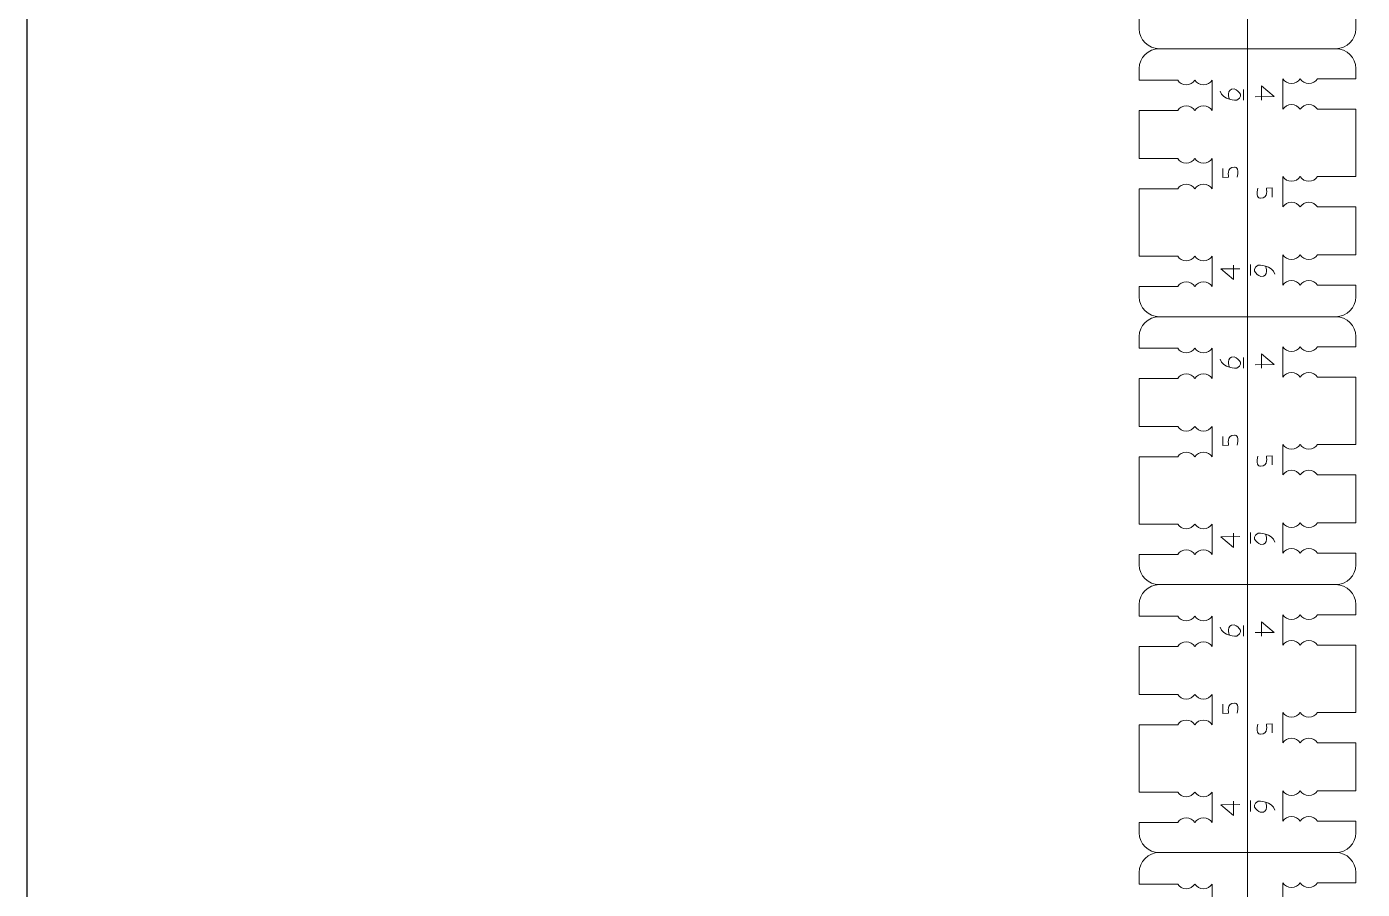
# Model space of a CAD drawing. Header units: centimetres. Extents: x -25 to 25, y -32.5 to 32.5.
# Drawn here: x -25 to -11.79, y -23.97 to -15.44 of the extents above; entities that cross this region are included whole.
import ezdxf

# ---------------------------------------------------------------- set-up
doc = ezdxf.new("R2010")
doc.units = ezdxf.units.CM
doc.header["$MEASUREMENT"] = 0
doc.layers.add('Capa 1', color=7, linetype='Continuous')

msp = doc.modelspace()

# ---------------------------------------------------------------- linework, layer by layer
at = {"layer": 'Capa 1', "color": 254}
msp.add_lwpolyline([(-25, -32.5), (25, -32.5), (25, 32.5), (-25, 32.5), (-25, -32.5)], close=True, dxfattribs=at)
at = {"layer": 'Capa 1', "color": 250, "lineweight": 9}
for points in [[(-12.92747, -15.65883), (-12.92747, -15.65883), (-12.92747, -13.00972), (-12.92747, -13.00972)], [(-12.92747, -18.30794), (-12.92747, -18.30794), (-12.92747, -15.65883), (-12.92747, -15.65883)], [(-13.2777, -16.26986), (-13.2777, -16.26986), (-13.27787, -15.96985), (-13.27787, -15.96985)], [(-12.57724, -15.95742), (-12.57724, -15.95742), (-12.57707, -16.25743), (-12.57707, -16.25743)], [(-13.2777, -17.04342), (-13.2777, -17.04342), (-13.27787, -16.74341), (-13.27787, -16.74341)], [(-12.57724, -16.92335), (-12.57724, -16.92335), (-12.57707, -17.22336), (-12.57707, -17.22336)], [(-12.57724, -17.69691), (-12.57724, -17.69691), (-12.57707, -17.99692), (-12.57707, -17.99692)], [(-13.2777, -18.00935), (-13.2777, -18.00935), (-13.27787, -17.70934), (-13.27787, -17.70934)], [(-12.92747, -20.95705), (-12.92747, -20.95705), (-12.92747, -18.30794), (-12.92747, -18.30794)], [(-13.2777, -18.91897), (-13.2777, -18.91897), (-13.27787, -18.61896), (-13.27787, -18.61896)], [(-12.57724, -18.60653), (-12.57724, -18.60653), (-12.57707, -18.90654), (-12.57707, -18.90654)], [(-13.2777, -19.69253), (-13.2777, -19.69253), (-13.27787, -19.39252), (-13.27787, -19.39252)], [(-12.57724, -19.57246), (-12.57724, -19.57246), (-12.57707, -19.87247), (-12.57707, -19.87247)], [(-13.2777, -20.65846), (-13.2777, -20.65846), (-13.27787, -20.35845), (-13.27787, -20.35845)], [(-12.57724, -20.34602), (-12.57724, -20.34602), (-12.57707, -20.64603), (-12.57707, -20.64603)], [(-12.92747, -23.60616), (-12.92747, -23.60616), (-12.92747, -20.95705), (-12.92747, -20.95705)], [(-12.57724, -21.25564), (-12.57724, -21.25564), (-12.57707, -21.55565), (-12.57707, -21.55565)], [(-13.2777, -21.56808), (-13.2777, -21.56808), (-13.27787, -21.26807), (-13.27787, -21.26807)], [(-13.2777, -22.34164), (-13.2777, -22.34164), (-13.27787, -22.04163), (-13.27787, -22.04163)], [(-12.57724, -22.22157), (-12.57724, -22.22157), (-12.57707, -22.52158), (-12.57707, -22.52158)], [(-13.2777, -23.30757), (-13.2777, -23.30757), (-13.27787, -23.00756), (-13.27787, -23.00756)], [(-12.57724, -22.99513), (-12.57724, -22.99513), (-12.57707, -23.29514), (-12.57707, -23.29514)], [(-12.92747, -26.25527), (-12.92747, -26.25527), (-12.92747, -23.60616), (-12.92747, -23.60616)], [(-12.57724, -23.90475), (-12.57724, -23.90475), (-12.57707, -24.20476), (-12.57707, -24.20476)], [(-13.2777, -24.21719), (-13.2777, -24.21719), (-13.27787, -23.91718), (-13.27787, -23.91718)]]:
    msp.add_open_spline(points, degree=3, dxfattribs=at)
for points, knots in [([(-12.92747, -15.65883), (-13.37122, -15.65883), (-13.80106, -15.65883), (-13.80106, -15.65883), (-13.80106, -15.65883), (-13.90994, -15.65883), (-13.99902, -15.57063), (-13.99902, -15.46283), (-13.99902, -15.46283), (-13.99902, -15.46283), (-13.99902, -15.36023), (-13.99902, -15.36023), (-13.99902, -15.36023), (-13.99902, -15.36023), (-13.61795, -15.36024), (-13.61795, -15.36024)], [0, 0, 0, 0, 0.2, 0.2, 0.2, 0.2, 0.4, 0.4, 0.4, 0.4, 0.6, 0.6, 0.6, 0.6, 1, 1, 1, 1]), ([(-12.23683, -15.34781), (-12.23683, -15.34781), (-11.85592, -15.34781), (-11.85592, -15.34781), (-11.85592, -15.34781), (-11.85592, -15.34781), (-11.85592, -15.46283), (-11.85592, -15.46283), (-11.85592, -15.46283), (-11.85592, -15.57063), (-11.945, -15.65883), (-12.05388, -15.65883), (-12.05388, -15.65883), (-12.05388, -15.65883), (-12.44338, -15.65883), (-12.92747, -15.65883)], [0, 0, 0, 0, 0.2, 0.2, 0.2, 0.2, 0.4, 0.4, 0.4, 0.4, 0.6, 0.6, 0.6, 0.6, 1, 1, 1, 1]), ([(-13.61811, -15.96985), (-13.61811, -15.96985), (-13.99902, -15.96985), (-13.99902, -15.96985), (-13.99902, -15.96985), (-13.99902, -15.96985), (-13.99902, -15.85483), (-13.99902, -15.85483), (-13.99902, -15.85483), (-13.99902, -15.74703), (-13.90994, -15.65883), (-13.80106, -15.65883)], [0, 0, 0, 0, 0.25, 0.25, 0.25, 0.25, 0.5, 0.5, 0.5, 0.5, 1, 1, 1, 1]), ([(-12.10259, -15.65883), (-12.07124, -15.65883), (-12.05388, -15.65883), (-12.05388, -15.65883), (-12.05388, -15.65883), (-11.945, -15.65883), (-11.85592, -15.74703), (-11.85592, -15.85483), (-11.85592, -15.85483), (-11.85592, -15.85483), (-11.85592, -15.95743), (-11.85592, -15.95743), (-11.85592, -15.95743), (-11.85592, -15.95743), (-12.23699, -15.95742), (-12.23699, -15.95742)], [0, 0, 0, 0, 0.2, 0.2, 0.2, 0.2, 0.4, 0.4, 0.4, 0.4, 0.6, 0.6, 0.6, 0.6, 1, 1, 1, 1]), ([(-13.61811, -16.74341), (-13.61811, -16.74341), (-13.99902, -16.74341), (-13.99902, -16.74341), (-13.99902, -16.74341), (-13.99902, -16.74341), (-13.99902, -16.26985), (-13.99902, -16.26985), (-13.99902, -16.26985), (-13.99902, -16.26985), (-13.61795, -16.26986), (-13.61795, -16.26986)], [0, 0, 0, 0, 0.25, 0.25, 0.25, 0.25, 0.5, 0.5, 0.5, 0.5, 1, 1, 1, 1]), ([(-12.23683, -16.25743), (-12.23683, -16.25743), (-11.85592, -16.25743), (-11.85592, -16.25743), (-11.85592, -16.25743), (-11.85592, -16.25743), (-11.85608, -16.92335), (-11.85608, -16.92335), (-11.85608, -16.92335), (-11.85608, -16.92335), (-12.23698, -16.92335), (-12.23698, -16.92335)], [0, 0, 0, 0, 0.25, 0.25, 0.25, 0.25, 0.5, 0.5, 0.5, 0.5, 1, 1, 1, 1]), ([(-13.61811, -17.70934), (-13.61811, -17.70934), (-13.99902, -17.70934), (-13.99902, -17.70934), (-13.99902, -17.70934), (-13.99902, -17.70934), (-13.99886, -17.04342), (-13.99886, -17.04342), (-13.99886, -17.04342), (-13.99886, -17.04342), (-13.61796, -17.04342), (-13.61796, -17.04342)], [0, 0, 0, 0, 0.25, 0.25, 0.25, 0.25, 0.5, 0.5, 0.5, 0.5, 1, 1, 1, 1]), ([(-12.23683, -17.22336), (-12.23683, -17.22336), (-11.85592, -17.22336), (-11.85592, -17.22336), (-11.85592, -17.22336), (-11.85592, -17.22336), (-11.85592, -17.69692), (-11.85592, -17.69692), (-11.85592, -17.69692), (-11.85592, -17.69692), (-12.23699, -17.69691), (-12.23699, -17.69691)], [0, 0, 0, 0, 0.25, 0.25, 0.25, 0.25, 0.5, 0.5, 0.5, 0.5, 1, 1, 1, 1]), ([(-12.92747, -18.30794), (-13.37122, -18.30794), (-13.80106, -18.30794), (-13.80106, -18.30794), (-13.80106, -18.30794), (-13.90994, -18.30794), (-13.99902, -18.21974), (-13.99902, -18.11194), (-13.99902, -18.11194), (-13.99902, -18.11194), (-13.99902, -18.00934), (-13.99902, -18.00934), (-13.99902, -18.00934), (-13.99902, -18.00934), (-13.61795, -18.00935), (-13.61795, -18.00935)], [0, 0, 0, 0, 0.2, 0.2, 0.2, 0.2, 0.4, 0.4, 0.4, 0.4, 0.6, 0.6, 0.6, 0.6, 1, 1, 1, 1]), ([(-12.23683, -17.99692), (-12.23683, -17.99692), (-11.85592, -17.99692), (-11.85592, -17.99692), (-11.85592, -17.99692), (-11.85592, -17.99692), (-11.85592, -18.11194), (-11.85592, -18.11194), (-11.85592, -18.11194), (-11.85592, -18.21974), (-11.945, -18.30794), (-12.05388, -18.30794), (-12.05388, -18.30794), (-12.05388, -18.30794), (-12.44338, -18.30794), (-12.92747, -18.30794)], [0, 0, 0, 0, 0.2, 0.2, 0.2, 0.2, 0.4, 0.4, 0.4, 0.4, 0.6, 0.6, 0.6, 0.6, 1, 1, 1, 1]), ([(-13.61811, -18.61896), (-13.61811, -18.61896), (-13.99902, -18.61896), (-13.99902, -18.61896), (-13.99902, -18.61896), (-13.99902, -18.61896), (-13.99902, -18.50394), (-13.99902, -18.50394), (-13.99902, -18.50394), (-13.99902, -18.39614), (-13.90994, -18.30794), (-13.80106, -18.30794)], [0, 0, 0, 0, 0.25, 0.25, 0.25, 0.25, 0.5, 0.5, 0.5, 0.5, 1, 1, 1, 1]), ([(-12.10259, -18.30794), (-12.07124, -18.30794), (-12.05388, -18.30794), (-12.05388, -18.30794), (-12.05388, -18.30794), (-11.945, -18.30794), (-11.85592, -18.39614), (-11.85592, -18.50394), (-11.85592, -18.50394), (-11.85592, -18.50394), (-11.85592, -18.60654), (-11.85592, -18.60654), (-11.85592, -18.60654), (-11.85592, -18.60654), (-12.23699, -18.60653), (-12.23699, -18.60653)], [0, 0, 0, 0, 0.2, 0.2, 0.2, 0.2, 0.4, 0.4, 0.4, 0.4, 0.6, 0.6, 0.6, 0.6, 1, 1, 1, 1]), ([(-13.61811, -19.39252), (-13.61811, -19.39252), (-13.99902, -19.39252), (-13.99902, -19.39252), (-13.99902, -19.39252), (-13.99902, -19.39252), (-13.99902, -18.91896), (-13.99902, -18.91896), (-13.99902, -18.91896), (-13.99902, -18.91896), (-13.61795, -18.91897), (-13.61795, -18.91897)], [0, 0, 0, 0, 0.25, 0.25, 0.25, 0.25, 0.5, 0.5, 0.5, 0.5, 1, 1, 1, 1]), ([(-12.23683, -18.90654), (-12.23683, -18.90654), (-11.85592, -18.90654), (-11.85592, -18.90654), (-11.85592, -18.90654), (-11.85592, -18.90654), (-11.85608, -19.57246), (-11.85608, -19.57246), (-11.85608, -19.57246), (-11.85608, -19.57246), (-12.23698, -19.57246), (-12.23698, -19.57246)], [0, 0, 0, 0, 0.25, 0.25, 0.25, 0.25, 0.5, 0.5, 0.5, 0.5, 1, 1, 1, 1]), ([(-13.61811, -20.35845), (-13.61811, -20.35845), (-13.99902, -20.35845), (-13.99902, -20.35845), (-13.99902, -20.35845), (-13.99902, -20.35845), (-13.99886, -19.69253), (-13.99886, -19.69253), (-13.99886, -19.69253), (-13.99886, -19.69253), (-13.61796, -19.69253), (-13.61796, -19.69253)], [0, 0, 0, 0, 0.25, 0.25, 0.25, 0.25, 0.5, 0.5, 0.5, 0.5, 1, 1, 1, 1]), ([(-12.23683, -19.87247), (-12.23683, -19.87247), (-11.85592, -19.87247), (-11.85592, -19.87247), (-11.85592, -19.87247), (-11.85592, -19.87247), (-11.85592, -20.34603), (-11.85592, -20.34603), (-11.85592, -20.34603), (-11.85592, -20.34603), (-12.23699, -20.34602), (-12.23699, -20.34602)], [0, 0, 0, 0, 0.25, 0.25, 0.25, 0.25, 0.5, 0.5, 0.5, 0.5, 1, 1, 1, 1]), ([(-12.92747, -20.95705), (-13.37122, -20.95705), (-13.80106, -20.95705), (-13.80106, -20.95705), (-13.80106, -20.95705), (-13.90994, -20.95705), (-13.99902, -20.86885), (-13.99902, -20.76105), (-13.99902, -20.76105), (-13.99902, -20.76105), (-13.99902, -20.65845), (-13.99902, -20.65845), (-13.99902, -20.65845), (-13.99902, -20.65845), (-13.61795, -20.65846), (-13.61795, -20.65846)], [0, 0, 0, 0, 0.2, 0.2, 0.2, 0.2, 0.4, 0.4, 0.4, 0.4, 0.6, 0.6, 0.6, 0.6, 1, 1, 1, 1]), ([(-12.23683, -20.64603), (-12.23683, -20.64603), (-11.85592, -20.64603), (-11.85592, -20.64603), (-11.85592, -20.64603), (-11.85592, -20.64603), (-11.85592, -20.76105), (-11.85592, -20.76105), (-11.85592, -20.76105), (-11.85592, -20.86885), (-11.945, -20.95705), (-12.05388, -20.95705), (-12.05388, -20.95705), (-12.05388, -20.95705), (-12.44338, -20.95705), (-12.92747, -20.95705)], [0, 0, 0, 0, 0.2, 0.2, 0.2, 0.2, 0.4, 0.4, 0.4, 0.4, 0.6, 0.6, 0.6, 0.6, 1, 1, 1, 1]), ([(-13.61811, -21.26807), (-13.61811, -21.26807), (-13.99902, -21.26807), (-13.99902, -21.26807), (-13.99902, -21.26807), (-13.99902, -21.26807), (-13.99902, -21.15305), (-13.99902, -21.15305), (-13.99902, -21.15305), (-13.99902, -21.04525), (-13.90994, -20.95705), (-13.80106, -20.95705)], [0, 0, 0, 0, 0.25, 0.25, 0.25, 0.25, 0.5, 0.5, 0.5, 0.5, 1, 1, 1, 1]), ([(-12.10259, -20.95705), (-12.07124, -20.95705), (-12.05388, -20.95705), (-12.05388, -20.95705), (-12.05388, -20.95705), (-11.945, -20.95705), (-11.85592, -21.04525), (-11.85592, -21.15305), (-11.85592, -21.15305), (-11.85592, -21.15305), (-11.85592, -21.25565), (-11.85592, -21.25565), (-11.85592, -21.25565), (-11.85592, -21.25565), (-12.23699, -21.25564), (-12.23699, -21.25564)], [0, 0, 0, 0, 0.2, 0.2, 0.2, 0.2, 0.4, 0.4, 0.4, 0.4, 0.6, 0.6, 0.6, 0.6, 1, 1, 1, 1]), ([(-13.61811, -22.04163), (-13.61811, -22.04163), (-13.99902, -22.04163), (-13.99902, -22.04163), (-13.99902, -22.04163), (-13.99902, -22.04163), (-13.99902, -21.56807), (-13.99902, -21.56807), (-13.99902, -21.56807), (-13.99902, -21.56807), (-13.61795, -21.56808), (-13.61795, -21.56808)], [0, 0, 0, 0, 0.25, 0.25, 0.25, 0.25, 0.5, 0.5, 0.5, 0.5, 1, 1, 1, 1]), ([(-12.23683, -21.55565), (-12.23683, -21.55565), (-11.85592, -21.55565), (-11.85592, -21.55565), (-11.85592, -21.55565), (-11.85592, -21.55565), (-11.85608, -22.22157), (-11.85608, -22.22157), (-11.85608, -22.22157), (-11.85608, -22.22157), (-12.23698, -22.22157), (-12.23698, -22.22157)], [0, 0, 0, 0, 0.25, 0.25, 0.25, 0.25, 0.5, 0.5, 0.5, 0.5, 1, 1, 1, 1]), ([(-13.61811, -23.00756), (-13.61811, -23.00756), (-13.99902, -23.00756), (-13.99902, -23.00756), (-13.99902, -23.00756), (-13.99902, -23.00756), (-13.99886, -22.34164), (-13.99886, -22.34164), (-13.99886, -22.34164), (-13.99886, -22.34164), (-13.61796, -22.34164), (-13.61796, -22.34164)], [0, 0, 0, 0, 0.25, 0.25, 0.25, 0.25, 0.5, 0.5, 0.5, 0.5, 1, 1, 1, 1]), ([(-12.23683, -22.52158), (-12.23683, -22.52158), (-11.85592, -22.52158), (-11.85592, -22.52158), (-11.85592, -22.52158), (-11.85592, -22.52158), (-11.85592, -22.99514), (-11.85592, -22.99514), (-11.85592, -22.99514), (-11.85592, -22.99514), (-12.23699, -22.99513), (-12.23699, -22.99513)], [0, 0, 0, 0, 0.25, 0.25, 0.25, 0.25, 0.5, 0.5, 0.5, 0.5, 1, 1, 1, 1]), ([(-12.92747, -23.60616), (-13.37122, -23.60616), (-13.80106, -23.60616), (-13.80106, -23.60616), (-13.80106, -23.60616), (-13.90994, -23.60616), (-13.99902, -23.51796), (-13.99902, -23.41016), (-13.99902, -23.41016), (-13.99902, -23.41016), (-13.99902, -23.30756), (-13.99902, -23.30756), (-13.99902, -23.30756), (-13.99902, -23.30756), (-13.61795, -23.30757), (-13.61795, -23.30757)], [0, 0, 0, 0, 0.2, 0.2, 0.2, 0.2, 0.4, 0.4, 0.4, 0.4, 0.6, 0.6, 0.6, 0.6, 1, 1, 1, 1]), ([(-12.23683, -23.29514), (-12.23683, -23.29514), (-11.85592, -23.29514), (-11.85592, -23.29514), (-11.85592, -23.29514), (-11.85592, -23.29514), (-11.85592, -23.41016), (-11.85592, -23.41016), (-11.85592, -23.41016), (-11.85592, -23.51796), (-11.945, -23.60616), (-12.05388, -23.60616), (-12.05388, -23.60616), (-12.05388, -23.60616), (-12.44338, -23.60616), (-12.92747, -23.60616)], [0, 0, 0, 0, 0.2, 0.2, 0.2, 0.2, 0.4, 0.4, 0.4, 0.4, 0.6, 0.6, 0.6, 0.6, 1, 1, 1, 1]), ([(-13.61811, -23.91718), (-13.61811, -23.91718), (-13.99902, -23.91718), (-13.99902, -23.91718), (-13.99902, -23.91718), (-13.99902, -23.91718), (-13.99902, -23.80216), (-13.99902, -23.80216), (-13.99902, -23.80216), (-13.99902, -23.69436), (-13.90994, -23.60616), (-13.80106, -23.60616)], [0, 0, 0, 0, 0.25, 0.25, 0.25, 0.25, 0.5, 0.5, 0.5, 0.5, 1, 1, 1, 1]), ([(-12.10259, -23.60616), (-12.07124, -23.60616), (-12.05388, -23.60616), (-12.05388, -23.60616), (-12.05388, -23.60616), (-11.945, -23.60616), (-11.85592, -23.69436), (-11.85592, -23.80216), (-11.85592, -23.80216), (-11.85592, -23.80216), (-11.85592, -23.90476), (-11.85592, -23.90476), (-11.85592, -23.90476), (-11.85592, -23.90476), (-12.23699, -23.90475), (-12.23699, -23.90475)], [0, 0, 0, 0, 0.2, 0.2, 0.2, 0.2, 0.4, 0.4, 0.4, 0.4, 0.6, 0.6, 0.6, 0.6, 1, 1, 1, 1])]:
    msp.add_open_spline(points, degree=3, knots=knots, dxfattribs=at)
at = {"layer": 'Capa 1', "color": 250, "lineweight": 18}
for points in [[(-13.61812, -15.96985), (-13.60016, -15.99755), (-13.56877, -16.01591), (-13.53305, -16.01591), (-13.53305, -16.01591), (-13.49734, -16.01591), (-13.46595, -15.99755), (-13.44799, -15.96985)], [(-13.44799, -15.96985), (-13.43003, -15.99755), (-13.39864, -16.01591), (-13.36293, -16.01591), (-13.36293, -16.01591), (-13.32722, -16.01591), (-13.29583, -15.99755), (-13.27787, -15.96985)], [(-12.40711, -15.95742), (-12.42507, -15.98512), (-12.45646, -16.00348), (-12.49217, -16.00348), (-12.49217, -16.00348), (-12.52789, -16.00348), (-12.55928, -15.98512), (-12.57723, -15.95742)], [(-12.23699, -15.95742), (-12.25494, -15.98512), (-12.28633, -16.00348), (-12.32205, -16.00348), (-12.32205, -16.00348), (-12.35776, -16.00348), (-12.38915, -15.98512), (-12.40711, -15.95742)], [(-13.61795, -16.26986), (-13.6, -16.24216), (-13.56861, -16.2238), (-13.53289, -16.2238), (-13.53289, -16.2238), (-13.49718, -16.2238), (-13.46579, -16.24216), (-13.44783, -16.26986)], [(-13.44783, -16.26986), (-13.42987, -16.24216), (-13.39848, -16.2238), (-13.36277, -16.2238), (-13.36277, -16.2238), (-13.32705, -16.2238), (-13.29566, -16.24216), (-13.27771, -16.26986)], [(-12.40695, -16.25743), (-12.42491, -16.22973), (-12.4563, -16.21137), (-12.49201, -16.21137), (-12.49201, -16.21137), (-12.52772, -16.21137), (-12.55911, -16.22973), (-12.57707, -16.25743)], [(-12.23682, -16.25743), (-12.25478, -16.22973), (-12.28617, -16.21137), (-12.32189, -16.21137), (-12.32189, -16.21137), (-12.3576, -16.21137), (-12.38899, -16.22973), (-12.40695, -16.25743)], [(-13.61812, -16.74341), (-13.60016, -16.77111), (-13.56877, -16.78947), (-13.53305, -16.78947), (-13.53305, -16.78947), (-13.49734, -16.78947), (-13.46595, -16.77111), (-13.44799, -16.74341)], [(-13.44799, -16.74341), (-13.43003, -16.77111), (-13.39864, -16.78947), (-13.36293, -16.78947), (-13.36293, -16.78947), (-13.32722, -16.78947), (-13.29583, -16.77111), (-13.27787, -16.74341)], [(-13.61795, -17.04342), (-13.6, -17.01572), (-13.56861, -16.99736), (-13.53289, -16.99736), (-13.53289, -16.99736), (-13.49718, -16.99736), (-13.46579, -17.01572), (-13.44783, -17.04342)], [(-13.44783, -17.04342), (-13.42987, -17.01572), (-13.39848, -16.99736), (-13.36277, -16.99736), (-13.36277, -16.99736), (-13.32705, -16.99736), (-13.29566, -17.01572), (-13.27771, -17.04342)], [(-12.40711, -16.92335), (-12.42507, -16.95105), (-12.45646, -16.96941), (-12.49217, -16.96941), (-12.49217, -16.96941), (-12.52789, -16.96941), (-12.55928, -16.95105), (-12.57723, -16.92335)], [(-12.23699, -16.92335), (-12.25494, -16.95105), (-12.28633, -16.96941), (-12.32205, -16.96941), (-12.32205, -16.96941), (-12.35776, -16.96941), (-12.38915, -16.95105), (-12.40711, -16.92335)], [(-12.40695, -17.22336), (-12.42491, -17.19566), (-12.4563, -17.1773), (-12.49201, -17.1773), (-12.49201, -17.1773), (-12.52772, -17.1773), (-12.55911, -17.19566), (-12.57707, -17.22336)], [(-12.23682, -17.22336), (-12.25478, -17.19566), (-12.28617, -17.1773), (-12.32189, -17.1773), (-12.32189, -17.1773), (-12.3576, -17.1773), (-12.38899, -17.19566), (-12.40695, -17.22336)], [(-12.40711, -17.69691), (-12.42507, -17.72461), (-12.45646, -17.74297), (-12.49217, -17.74297), (-12.49217, -17.74297), (-12.52789, -17.74297), (-12.55928, -17.72461), (-12.57723, -17.69691)], [(-12.23699, -17.69691), (-12.25494, -17.72461), (-12.28633, -17.74297), (-12.32205, -17.74297), (-12.32205, -17.74297), (-12.35776, -17.74297), (-12.38915, -17.72461), (-12.40711, -17.69691)], [(-13.61812, -17.70934), (-13.60016, -17.73704), (-13.56877, -17.7554), (-13.53305, -17.7554), (-13.53305, -17.7554), (-13.49734, -17.7554), (-13.46595, -17.73704), (-13.44799, -17.70934)], [(-13.44799, -17.70934), (-13.43003, -17.73704), (-13.39864, -17.7554), (-13.36293, -17.7554), (-13.36293, -17.7554), (-13.32722, -17.7554), (-13.29583, -17.73704), (-13.27787, -17.70934)], [(-12.40695, -17.99692), (-12.42491, -17.96922), (-12.4563, -17.95086), (-12.49201, -17.95086), (-12.49201, -17.95086), (-12.52772, -17.95086), (-12.55911, -17.96922), (-12.57707, -17.99692)], [(-12.23682, -17.99692), (-12.25478, -17.96922), (-12.28617, -17.95086), (-12.32189, -17.95086), (-12.32189, -17.95086), (-12.3576, -17.95086), (-12.38899, -17.96922), (-12.40695, -17.99692)], [(-13.61795, -18.00935), (-13.6, -17.98165), (-13.56861, -17.96329), (-13.53289, -17.96329), (-13.53289, -17.96329), (-13.49718, -17.96329), (-13.46579, -17.98165), (-13.44783, -18.00935)], [(-13.44783, -18.00935), (-13.42987, -17.98165), (-13.39848, -17.96329), (-13.36277, -17.96329), (-13.36277, -17.96329), (-13.32705, -17.96329), (-13.29566, -17.98165), (-13.27771, -18.00935)], [(-13.61812, -18.61896), (-13.60016, -18.64666), (-13.56877, -18.66502), (-13.53305, -18.66502), (-13.53305, -18.66502), (-13.49734, -18.66502), (-13.46595, -18.64666), (-13.44799, -18.61896)], [(-13.44799, -18.61896), (-13.43003, -18.64666), (-13.39864, -18.66502), (-13.36293, -18.66502), (-13.36293, -18.66502), (-13.32722, -18.66502), (-13.29583, -18.64666), (-13.27787, -18.61896)], [(-12.40711, -18.60653), (-12.42507, -18.63423), (-12.45646, -18.65259), (-12.49217, -18.65259), (-12.49217, -18.65259), (-12.52789, -18.65259), (-12.55928, -18.63423), (-12.57723, -18.60653)], [(-12.23699, -18.60653), (-12.25494, -18.63423), (-12.28633, -18.65259), (-12.32205, -18.65259), (-12.32205, -18.65259), (-12.35776, -18.65259), (-12.38915, -18.63423), (-12.40711, -18.60653)], [(-13.61795, -18.91897), (-13.6, -18.89127), (-13.56861, -18.87291), (-13.53289, -18.87291), (-13.53289, -18.87291), (-13.49718, -18.87291), (-13.46579, -18.89127), (-13.44783, -18.91897)], [(-13.44783, -18.91897), (-13.42987, -18.89127), (-13.39848, -18.87291), (-13.36277, -18.87291), (-13.36277, -18.87291), (-13.32705, -18.87291), (-13.29566, -18.89127), (-13.27771, -18.91897)], [(-12.40695, -18.90654), (-12.42491, -18.87884), (-12.4563, -18.86048), (-12.49201, -18.86048), (-12.49201, -18.86048), (-12.52772, -18.86048), (-12.55911, -18.87884), (-12.57707, -18.90654)], [(-12.23682, -18.90654), (-12.25478, -18.87884), (-12.28617, -18.86048), (-12.32189, -18.86048), (-12.32189, -18.86048), (-12.3576, -18.86048), (-12.38899, -18.87884), (-12.40695, -18.90654)], [(-13.61812, -19.39252), (-13.60016, -19.42022), (-13.56877, -19.43858), (-13.53305, -19.43858), (-13.53305, -19.43858), (-13.49734, -19.43858), (-13.46595, -19.42022), (-13.44799, -19.39252)], [(-13.44799, -19.39252), (-13.43003, -19.42022), (-13.39864, -19.43858), (-13.36293, -19.43858), (-13.36293, -19.43858), (-13.32722, -19.43858), (-13.29583, -19.42022), (-13.27787, -19.39252)], [(-13.61795, -19.69253), (-13.6, -19.66483), (-13.56861, -19.64647), (-13.53289, -19.64647), (-13.53289, -19.64647), (-13.49718, -19.64647), (-13.46579, -19.66483), (-13.44783, -19.69253)], [(-13.44783, -19.69253), (-13.42987, -19.66483), (-13.39848, -19.64647), (-13.36277, -19.64647), (-13.36277, -19.64647), (-13.32705, -19.64647), (-13.29566, -19.66483), (-13.27771, -19.69253)], [(-12.40711, -19.57246), (-12.42507, -19.60016), (-12.45646, -19.61852), (-12.49217, -19.61852), (-12.49217, -19.61852), (-12.52789, -19.61852), (-12.55928, -19.60016), (-12.57723, -19.57246)], [(-12.23699, -19.57246), (-12.25494, -19.60016), (-12.28633, -19.61852), (-12.32205, -19.61852), (-12.32205, -19.61852), (-12.35776, -19.61852), (-12.38915, -19.60016), (-12.40711, -19.57246)], [(-12.40695, -19.87247), (-12.42491, -19.84477), (-12.4563, -19.82641), (-12.49201, -19.82641), (-12.49201, -19.82641), (-12.52772, -19.82641), (-12.55911, -19.84477), (-12.57707, -19.87247)], [(-12.23682, -19.87247), (-12.25478, -19.84477), (-12.28617, -19.82641), (-12.32189, -19.82641), (-12.32189, -19.82641), (-12.3576, -19.82641), (-12.38899, -19.84477), (-12.40695, -19.87247)], [(-13.61812, -20.35845), (-13.60016, -20.38615), (-13.56877, -20.40451), (-13.53305, -20.40451), (-13.53305, -20.40451), (-13.49734, -20.40451), (-13.46595, -20.38615), (-13.44799, -20.35845)], [(-13.44799, -20.35845), (-13.43003, -20.38615), (-13.39864, -20.40451), (-13.36293, -20.40451), (-13.36293, -20.40451), (-13.32722, -20.40451), (-13.29583, -20.38615), (-13.27787, -20.35845)], [(-12.40711, -20.34602), (-12.42507, -20.37372), (-12.45646, -20.39208), (-12.49217, -20.39208), (-12.49217, -20.39208), (-12.52789, -20.39208), (-12.55928, -20.37372), (-12.57723, -20.34602)], [(-12.23699, -20.34602), (-12.25494, -20.37372), (-12.28633, -20.39208), (-12.32205, -20.39208), (-12.32205, -20.39208), (-12.35776, -20.39208), (-12.38915, -20.37372), (-12.40711, -20.34602)], [(-12.40695, -20.64603), (-12.42491, -20.61833), (-12.4563, -20.59997), (-12.49201, -20.59997), (-12.49201, -20.59997), (-12.52772, -20.59997), (-12.55911, -20.61833), (-12.57707, -20.64603)], [(-12.23682, -20.64603), (-12.25478, -20.61833), (-12.28617, -20.59997), (-12.32189, -20.59997), (-12.32189, -20.59997), (-12.3576, -20.59997), (-12.38899, -20.61833), (-12.40695, -20.64603)], [(-13.61795, -20.65846), (-13.6, -20.63076), (-13.56861, -20.6124), (-13.53289, -20.6124), (-13.53289, -20.6124), (-13.49718, -20.6124), (-13.46579, -20.63076), (-13.44783, -20.65846)], [(-13.44783, -20.65846), (-13.42987, -20.63076), (-13.39848, -20.6124), (-13.36277, -20.6124), (-13.36277, -20.6124), (-13.32705, -20.6124), (-13.29566, -20.63076), (-13.27771, -20.65846)], [(-12.40711, -21.25564), (-12.42507, -21.28334), (-12.45646, -21.3017), (-12.49217, -21.3017), (-12.49217, -21.3017), (-12.52789, -21.3017), (-12.55928, -21.28334), (-12.57723, -21.25564)], [(-12.23699, -21.25564), (-12.25494, -21.28334), (-12.28633, -21.3017), (-12.32205, -21.3017), (-12.32205, -21.3017), (-12.35776, -21.3017), (-12.38915, -21.28334), (-12.40711, -21.25564)], [(-13.61812, -21.26807), (-13.60016, -21.29577), (-13.56877, -21.31413), (-13.53305, -21.31413), (-13.53305, -21.31413), (-13.49734, -21.31413), (-13.46595, -21.29577), (-13.44799, -21.26807)], [(-13.44799, -21.26807), (-13.43003, -21.29577), (-13.39864, -21.31413), (-13.36293, -21.31413), (-13.36293, -21.31413), (-13.32722, -21.31413), (-13.29583, -21.29577), (-13.27787, -21.26807)], [(-13.61795, -21.56808), (-13.6, -21.54038), (-13.56861, -21.52202), (-13.53289, -21.52202), (-13.53289, -21.52202), (-13.49718, -21.52202), (-13.46579, -21.54038), (-13.44783, -21.56808)], [(-13.44783, -21.56808), (-13.42987, -21.54038), (-13.39848, -21.52202), (-13.36277, -21.52202), (-13.36277, -21.52202), (-13.32705, -21.52202), (-13.29566, -21.54038), (-13.27771, -21.56808)], [(-12.40695, -21.55565), (-12.42491, -21.52795), (-12.4563, -21.50959), (-12.49201, -21.50959), (-12.49201, -21.50959), (-12.52772, -21.50959), (-12.55911, -21.52795), (-12.57707, -21.55565)], [(-12.23682, -21.55565), (-12.25478, -21.52795), (-12.28617, -21.50959), (-12.32189, -21.50959), (-12.32189, -21.50959), (-12.3576, -21.50959), (-12.38899, -21.52795), (-12.40695, -21.55565)], [(-13.61812, -22.04163), (-13.60016, -22.06933), (-13.56877, -22.08769), (-13.53305, -22.08769), (-13.53305, -22.08769), (-13.49734, -22.08769), (-13.46595, -22.06933), (-13.44799, -22.04163)], [(-13.44799, -22.04163), (-13.43003, -22.06933), (-13.39864, -22.08769), (-13.36293, -22.08769), (-13.36293, -22.08769), (-13.32722, -22.08769), (-13.29583, -22.06933), (-13.27787, -22.04163)], [(-13.61795, -22.34164), (-13.6, -22.31394), (-13.56861, -22.29558), (-13.53289, -22.29558), (-13.53289, -22.29558), (-13.49718, -22.29558), (-13.46579, -22.31394), (-13.44783, -22.34164)], [(-13.44783, -22.34164), (-13.42987, -22.31394), (-13.39848, -22.29558), (-13.36277, -22.29558), (-13.36277, -22.29558), (-13.32705, -22.29558), (-13.29566, -22.31394), (-13.27771, -22.34164)], [(-12.40711, -22.22157), (-12.42507, -22.24927), (-12.45646, -22.26763), (-12.49217, -22.26763), (-12.49217, -22.26763), (-12.52789, -22.26763), (-12.55928, -22.24927), (-12.57723, -22.22157)], [(-12.23699, -22.22157), (-12.25494, -22.24927), (-12.28633, -22.26763), (-12.32205, -22.26763), (-12.32205, -22.26763), (-12.35776, -22.26763), (-12.38915, -22.24927), (-12.40711, -22.22157)], [(-12.40695, -22.52158), (-12.42491, -22.49388), (-12.4563, -22.47552), (-12.49201, -22.47552), (-12.49201, -22.47552), (-12.52772, -22.47552), (-12.55911, -22.49388), (-12.57707, -22.52158)], [(-12.23682, -22.52158), (-12.25478, -22.49388), (-12.28617, -22.47552), (-12.32189, -22.47552), (-12.32189, -22.47552), (-12.3576, -22.47552), (-12.38899, -22.49388), (-12.40695, -22.52158)], [(-13.61812, -23.00756), (-13.60016, -23.03526), (-13.56877, -23.05362), (-13.53305, -23.05362), (-13.53305, -23.05362), (-13.49734, -23.05362), (-13.46595, -23.03526), (-13.44799, -23.00756)], [(-13.44799, -23.00756), (-13.43003, -23.03526), (-13.39864, -23.05362), (-13.36293, -23.05362), (-13.36293, -23.05362), (-13.32722, -23.05362), (-13.29583, -23.03526), (-13.27787, -23.00756)], [(-12.40711, -22.99513), (-12.42507, -23.02283), (-12.45646, -23.04119), (-12.49217, -23.04119), (-12.49217, -23.04119), (-12.52789, -23.04119), (-12.55928, -23.02283), (-12.57723, -22.99513)], [(-12.23699, -22.99513), (-12.25494, -23.02283), (-12.28633, -23.04119), (-12.32205, -23.04119), (-12.32205, -23.04119), (-12.35776, -23.04119), (-12.38915, -23.02283), (-12.40711, -22.99513)], [(-13.61795, -23.30757), (-13.6, -23.27987), (-13.56861, -23.26151), (-13.53289, -23.26151), (-13.53289, -23.26151), (-13.49718, -23.26151), (-13.46579, -23.27987), (-13.44783, -23.30757)], [(-13.44783, -23.30757), (-13.42987, -23.27987), (-13.39848, -23.26151), (-13.36277, -23.26151), (-13.36277, -23.26151), (-13.32705, -23.26151), (-13.29566, -23.27987), (-13.27771, -23.30757)], [(-12.40695, -23.29514), (-12.42491, -23.26744), (-12.4563, -23.24908), (-12.49201, -23.24908), (-12.49201, -23.24908), (-12.52772, -23.24908), (-12.55911, -23.26744), (-12.57707, -23.29514)], [(-12.23682, -23.29514), (-12.25478, -23.26744), (-12.28617, -23.24908), (-12.32189, -23.24908), (-12.32189, -23.24908), (-12.3576, -23.24908), (-12.38899, -23.26744), (-12.40695, -23.29514)], [(-12.40711, -23.90475), (-12.42507, -23.93245), (-12.45646, -23.95081), (-12.49217, -23.95081), (-12.49217, -23.95081), (-12.52789, -23.95081), (-12.55928, -23.93245), (-12.57723, -23.90475)], [(-12.23699, -23.90475), (-12.25494, -23.93245), (-12.28633, -23.95081), (-12.32205, -23.95081), (-12.32205, -23.95081), (-12.35776, -23.95081), (-12.38915, -23.93245), (-12.40711, -23.90475)], [(-13.61812, -23.91718), (-13.60016, -23.94488), (-13.56877, -23.96324), (-13.53305, -23.96324), (-13.53305, -23.96324), (-13.49734, -23.96324), (-13.46595, -23.94488), (-13.44799, -23.91718)], [(-13.44799, -23.91718), (-13.43003, -23.94488), (-13.39864, -23.96324), (-13.36293, -23.96324), (-13.36293, -23.96324), (-13.32722, -23.96324), (-13.29583, -23.94488), (-13.27787, -23.91718)]]:
    msp.add_open_spline(points, degree=3, knots=[0, 0, 0, 0, 0.33333333, 0.33333333, 0.33333333, 0.33333333, 1, 1, 1, 1], dxfattribs=at)
at = {"layer": 'Capa 1', "color": 22, "lineweight": 5}
for points, knots in [([(-13.10602, -16.15587), (-13.10602, -16.15587), (-13.14657, -16.05203), (-13.05791, -16.05698), (-13.05791, -16.05698), (-13.05791, -16.05698), (-12.93614, -16.11217), (-13.03183, -16.16743), (-13.03183, -16.16743), (-13.03183, -16.16743), (-13.1769, -16.17237), (-13.19666, -16.07846)], [0, 0, 0, 0, 0.25, 0.25, 0.25, 0.25, 0.5, 0.5, 0.5, 0.5, 1, 1, 1, 1]), ([(-12.7887, -16.16682), (-12.7887, -16.16682), (-12.7887, -16.02716), (-12.7887, -16.02716), (-12.7887, -16.02716), (-12.7887, -16.02716), (-12.66509, -16.13221), (-12.66509, -16.13221), (-12.66509, -16.13221), (-12.66509, -16.13221), (-12.853, -16.13342), (-12.853, -16.13342)], [0, 0, 0, 0, 0.25, 0.25, 0.25, 0.25, 0.5, 0.5, 0.5, 0.5, 1, 1, 1, 1]), ([(-13.17011, -16.84179), (-13.17011, -16.84179), (-13.17066, -16.93326), (-13.17066, -16.93326), (-13.17066, -16.93326), (-13.17066, -16.93326), (-13.11428, -16.92997), (-13.11428, -16.92997)], [0, 0, 0, 0, 0.33333333, 0.33333333, 0.33333333, 0.33333333, 1, 1, 1, 1]), ([(-13.11428, -16.92997), (-13.11428, -16.92997), (-13.13834, -16.82488), (-13.05711, -16.83106), (-13.05711, -16.83106), (-13.05711, -16.83106), (-13.00142, -16.81995), (-13.02863, -16.92997)], [0, 0, 0, 0, 0.33333333, 0.33333333, 0.33333333, 0.33333333, 1, 1, 1, 1]), ([(-12.74066, -17.0368), (-12.74066, -17.0368), (-12.7166, -17.14189), (-12.79783, -17.13571), (-12.79783, -17.13571), (-12.79783, -17.13571), (-12.85352, -17.14682), (-12.82631, -17.0368)], [0, 0, 0, 0, 0.33333333, 0.33333333, 0.33333333, 0.33333333, 1, 1, 1, 1]), ([(-12.68483, -17.12498), (-12.68483, -17.12498), (-12.68428, -17.03351), (-12.68428, -17.03351), (-12.68428, -17.03351), (-12.68428, -17.03351), (-12.74066, -17.0368), (-12.74066, -17.0368)], [0, 0, 0, 0, 0.33333333, 0.33333333, 0.33333333, 0.33333333, 1, 1, 1, 1]), ([(-13.06624, -17.79995), (-13.06624, -17.79995), (-13.06624, -17.93961), (-13.06624, -17.93961), (-13.06624, -17.93961), (-13.06624, -17.93961), (-13.18985, -17.83456), (-13.18985, -17.83456), (-13.18985, -17.83456), (-13.18985, -17.83456), (-13.00194, -17.83335), (-13.00194, -17.83335)], [0, 0, 0, 0, 0.25, 0.25, 0.25, 0.25, 0.5, 0.5, 0.5, 0.5, 1, 1, 1, 1]), ([(-12.74892, -17.8109), (-12.74892, -17.8109), (-12.70837, -17.91474), (-12.79703, -17.90979), (-12.79703, -17.90979), (-12.79703, -17.90979), (-12.9188, -17.8546), (-12.82311, -17.79934), (-12.82311, -17.79934), (-12.82311, -17.79934), (-12.67804, -17.7944), (-12.65828, -17.88831)], [0, 0, 0, 0, 0.25, 0.25, 0.25, 0.25, 0.5, 0.5, 0.5, 0.5, 1, 1, 1, 1]), ([(-13.10602, -18.80498), (-13.10602, -18.80498), (-13.14657, -18.70114), (-13.05791, -18.70609), (-13.05791, -18.70609), (-13.05791, -18.70609), (-12.93614, -18.76128), (-13.03183, -18.81654), (-13.03183, -18.81654), (-13.03183, -18.81654), (-13.1769, -18.82148), (-13.19666, -18.72757)], [0, 0, 0, 0, 0.25, 0.25, 0.25, 0.25, 0.5, 0.5, 0.5, 0.5, 1, 1, 1, 1]), ([(-12.7887, -18.81593), (-12.7887, -18.81593), (-12.7887, -18.67627), (-12.7887, -18.67627), (-12.7887, -18.67627), (-12.7887, -18.67627), (-12.66509, -18.78132), (-12.66509, -18.78132), (-12.66509, -18.78132), (-12.66509, -18.78132), (-12.853, -18.78253), (-12.853, -18.78253)], [0, 0, 0, 0, 0.25, 0.25, 0.25, 0.25, 0.5, 0.5, 0.5, 0.5, 1, 1, 1, 1]), ([(-13.17011, -19.4909), (-13.17011, -19.4909), (-13.17066, -19.58237), (-13.17066, -19.58237), (-13.17066, -19.58237), (-13.17066, -19.58237), (-13.11428, -19.57908), (-13.11428, -19.57908)], [0, 0, 0, 0, 0.33333333, 0.33333333, 0.33333333, 0.33333333, 1, 1, 1, 1]), ([(-13.11428, -19.57908), (-13.11428, -19.57908), (-13.13834, -19.47399), (-13.05711, -19.48017), (-13.05711, -19.48017), (-13.05711, -19.48017), (-13.00142, -19.46906), (-13.02863, -19.57908)], [0, 0, 0, 0, 0.33333333, 0.33333333, 0.33333333, 0.33333333, 1, 1, 1, 1]), ([(-12.74066, -19.68591), (-12.74066, -19.68591), (-12.7166, -19.791), (-12.79783, -19.78482), (-12.79783, -19.78482), (-12.79783, -19.78482), (-12.85352, -19.79593), (-12.82631, -19.68591)], [0, 0, 0, 0, 0.33333333, 0.33333333, 0.33333333, 0.33333333, 1, 1, 1, 1]), ([(-12.68483, -19.77409), (-12.68483, -19.77409), (-12.68428, -19.68262), (-12.68428, -19.68262), (-12.68428, -19.68262), (-12.68428, -19.68262), (-12.74066, -19.68591), (-12.74066, -19.68591)], [0, 0, 0, 0, 0.33333333, 0.33333333, 0.33333333, 0.33333333, 1, 1, 1, 1]), ([(-13.06624, -20.44906), (-13.06624, -20.44906), (-13.06624, -20.58872), (-13.06624, -20.58872), (-13.06624, -20.58872), (-13.06624, -20.58872), (-13.18985, -20.48367), (-13.18985, -20.48367), (-13.18985, -20.48367), (-13.18985, -20.48367), (-13.00194, -20.48246), (-13.00194, -20.48246)], [0, 0, 0, 0, 0.25, 0.25, 0.25, 0.25, 0.5, 0.5, 0.5, 0.5, 1, 1, 1, 1]), ([(-12.74892, -20.46001), (-12.74892, -20.46001), (-12.70837, -20.56385), (-12.79703, -20.5589), (-12.79703, -20.5589), (-12.79703, -20.5589), (-12.9188, -20.50371), (-12.82311, -20.44845), (-12.82311, -20.44845), (-12.82311, -20.44845), (-12.67804, -20.44351), (-12.65828, -20.53742)], [0, 0, 0, 0, 0.25, 0.25, 0.25, 0.25, 0.5, 0.5, 0.5, 0.5, 1, 1, 1, 1]), ([(-13.10602, -21.45409), (-13.10602, -21.45409), (-13.14657, -21.35025), (-13.05791, -21.3552), (-13.05791, -21.3552), (-13.05791, -21.3552), (-12.93614, -21.41039), (-13.03183, -21.46565), (-13.03183, -21.46565), (-13.03183, -21.46565), (-13.1769, -21.47059), (-13.19666, -21.37668)], [0, 0, 0, 0, 0.25, 0.25, 0.25, 0.25, 0.5, 0.5, 0.5, 0.5, 1, 1, 1, 1]), ([(-12.7887, -21.46504), (-12.7887, -21.46504), (-12.7887, -21.32538), (-12.7887, -21.32538), (-12.7887, -21.32538), (-12.7887, -21.32538), (-12.66509, -21.43043), (-12.66509, -21.43043), (-12.66509, -21.43043), (-12.66509, -21.43043), (-12.853, -21.43164), (-12.853, -21.43164)], [0, 0, 0, 0, 0.25, 0.25, 0.25, 0.25, 0.5, 0.5, 0.5, 0.5, 1, 1, 1, 1]), ([(-13.17011, -22.14001), (-13.17011, -22.14001), (-13.17066, -22.23148), (-13.17066, -22.23148), (-13.17066, -22.23148), (-13.17066, -22.23148), (-13.11428, -22.22819), (-13.11428, -22.22819)], [0, 0, 0, 0, 0.33333333, 0.33333333, 0.33333333, 0.33333333, 1, 1, 1, 1]), ([(-13.11428, -22.22819), (-13.11428, -22.22819), (-13.13834, -22.1231), (-13.05711, -22.12928), (-13.05711, -22.12928), (-13.05711, -22.12928), (-13.00142, -22.11817), (-13.02863, -22.22819)], [0, 0, 0, 0, 0.33333333, 0.33333333, 0.33333333, 0.33333333, 1, 1, 1, 1]), ([(-12.74066, -22.33502), (-12.74066, -22.33502), (-12.7166, -22.44011), (-12.79783, -22.43393), (-12.79783, -22.43393), (-12.79783, -22.43393), (-12.85352, -22.44504), (-12.82631, -22.33502)], [0, 0, 0, 0, 0.33333333, 0.33333333, 0.33333333, 0.33333333, 1, 1, 1, 1]), ([(-12.68483, -22.4232), (-12.68483, -22.4232), (-12.68428, -22.33173), (-12.68428, -22.33173), (-12.68428, -22.33173), (-12.68428, -22.33173), (-12.74066, -22.33502), (-12.74066, -22.33502)], [0, 0, 0, 0, 0.33333333, 0.33333333, 0.33333333, 0.33333333, 1, 1, 1, 1]), ([(-13.06624, -23.09817), (-13.06624, -23.09817), (-13.06624, -23.23783), (-13.06624, -23.23783), (-13.06624, -23.23783), (-13.06624, -23.23783), (-13.18985, -23.13278), (-13.18985, -23.13278), (-13.18985, -23.13278), (-13.18985, -23.13278), (-13.00194, -23.13157), (-13.00194, -23.13157)], [0, 0, 0, 0, 0.25, 0.25, 0.25, 0.25, 0.5, 0.5, 0.5, 0.5, 1, 1, 1, 1]), ([(-12.74892, -23.10912), (-12.74892, -23.10912), (-12.70837, -23.21296), (-12.79703, -23.20801), (-12.79703, -23.20801), (-12.79703, -23.20801), (-12.9188, -23.15282), (-12.82311, -23.09756), (-12.82311, -23.09756), (-12.82311, -23.09756), (-12.67804, -23.09262), (-12.65828, -23.18653)], [0, 0, 0, 0, 0.25, 0.25, 0.25, 0.25, 0.5, 0.5, 0.5, 0.5, 1, 1, 1, 1])]:
    msp.add_open_spline(points, degree=3, knots=knots, dxfattribs=at)
at = {"layer": 'Capa 1', "color": 240, "lineweight": 9}
for points in [[(-12.96591, -16.16765), (-12.96591, -16.16765), (-12.96591, -16.06182), (-12.96591, -16.06182)], [(-12.89759, -17.90065), (-12.89759, -17.90065), (-12.89759, -17.79261), (-12.89759, -17.79261)], [(-12.96591, -18.81676), (-12.96591, -18.81676), (-12.96591, -18.71093), (-12.96591, -18.71093)], [(-12.89759, -20.54976), (-12.89759, -20.54976), (-12.89759, -20.44172), (-12.89759, -20.44172)], [(-12.96591, -21.46587), (-12.96591, -21.46587), (-12.96591, -21.36004), (-12.96591, -21.36004)], [(-12.89759, -23.19887), (-12.89759, -23.19887), (-12.89759, -23.09083), (-12.89759, -23.09083)]]:
    msp.add_open_spline(points, degree=3, dxfattribs=at)

doc.saveas('drawing.dxf')
